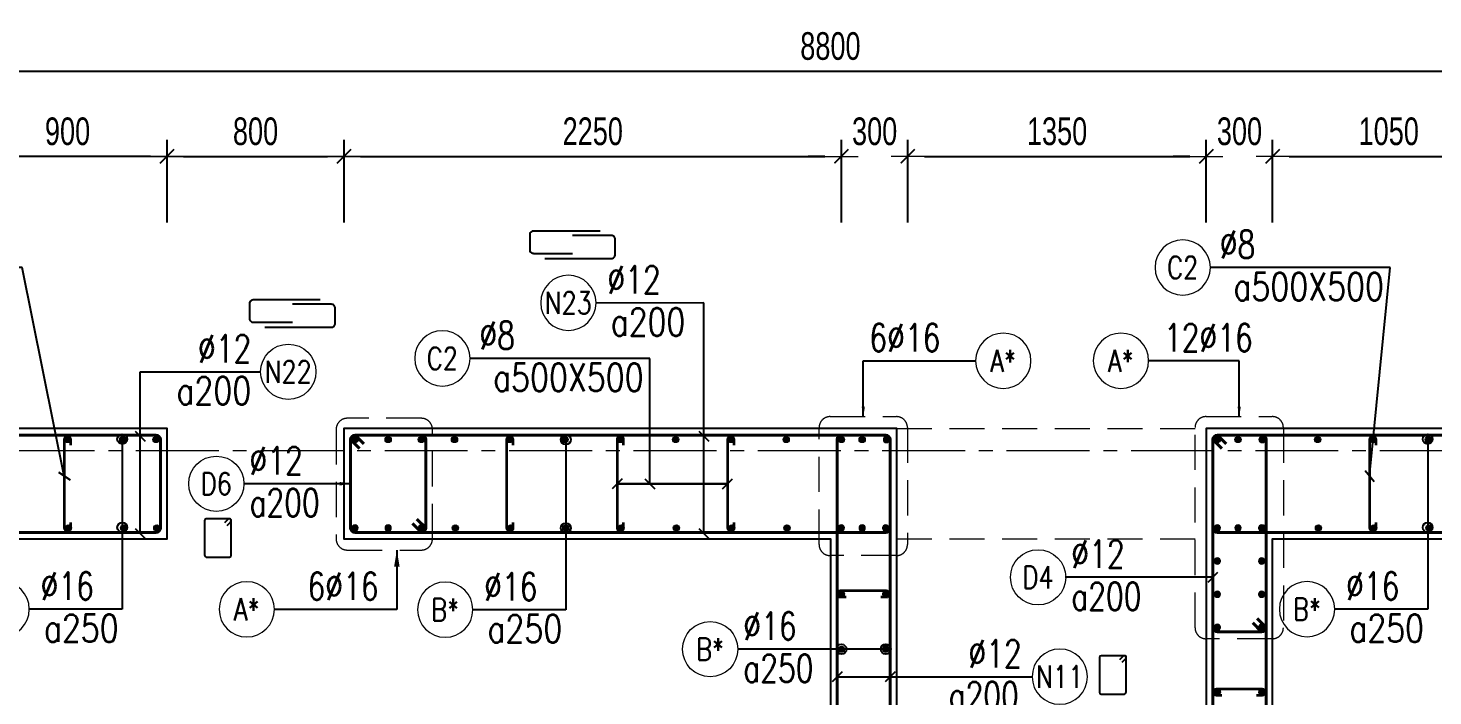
# Model space of a CAD drawing. Header units: millimetres. Extents: x 931337 to 1117500, y 19732 to 157199.
# Drawn here: x 948621 to 954974, y 84532 to 87554 of the extents above; entities that cross this region are included whole.
import ezdxf
from ezdxf.enums import TextEntityAlignment as Align

# ---------------------------------------------------------------- set-up
doc = ezdxf.new("R2010")
doc.units = ezdxf.units.MM
doc.header["$MEASUREMENT"] = 0
doc.linetypes.add('HIDDEN2', pattern=[4.7625, 3.175, -1.5875])
doc.linetypes.add('HT_Grid$0$CENTER2', pattern=[1.125, 0.75, -0.125, 0.125, -0.125])
doc.layers.get('0').update_dxf_attribs({"lineweight": 20})
doc.layers.get('Defpoints').update_dxf_attribs({"color": 151, "lineweight": 9})
for name, color, linetype, lineweight in [('HT_Core wall _B3F-B1F$0$NDC_S_WALL', 6, 'Continuous', 25), ('HT_Grid$0$NDC_S_AXIS', 5, 'HT_Grid$0$CENTER2', 13), ('KC-LEADER', 153, 'Continuous', 18), ('KC-THEP', 6, 'Continuous', 40), ('NDC_S_BEAM', 3, 'HIDDEN2', 20), ('NDC_S_DIM', 1, 'Continuous', 15), ('NDC_S_HIDDEN', 8, 'HIDDEN2', 13), ('NDC_S_LEADER', 1, 'Continuous', 15), ('NDC_S_REBAR', 4, 'Continuous', 35), ('NDC_S_STIRRUP', 4, 'Continuous', 40), ('NDC_S_VN TEXT', 7, 'Continuous', 20)]:
    doc.layers.add(name, color=color, linetype=linetype, lineweight=lineweight)
doc.layers.add('Leader', color=6, linetype='Continuous')
doc.layers.add('Ligature', color=1, linetype='Continuous')
doc.styles.add('NDC_ARIAL', font='arial.ttf', dxfattribs={"width": 0.85})
doc.styles.add('NDC_DIM', font='', dxfattribs={"width": 0.75})
doc.styles.add('NDC_EN TXT', font='romans.shx', dxfattribs={"width": 0.8})
doc.styles.get('NDC_DIM').set_extended_font_data('Dotum')
doc.dimstyles.new('NDC_1-50', dxfattribs={"dimscale": 50, "dimtxt": 2.5, "dimasz": 1, "dimexe": 1.5, "dimexo": 0, "dimgap": 0.8, "dimtad": 1, "dimdec": 0, "dimdsep": 46, "dimtxsty": 'NDC_ARIAL', "dimblk": 'DIMMARK', "dimcen": 49999.938995, "dimdle": 1.5, "dimclrd": 1, "dimclre": 1, "dimclrt": 3, "dimadec": 0, "dimazin": 0, "dimtfac": 1, "dimtdec": 0, "dimtix": 1, "dimtmove": 2, "dimatfit": 3, "dimfxl": 1, "dimarcsym": 0})
doc.dimstyles.new('NDC_dim_30', dxfattribs={"dimscale": 30, "dimtxt": 2.5, "dimasz": 1.5, "dimexe": 1.5, "dimexo": 2.5, "dimgap": 1, "dimtad": 1, "dimdec": 0, "dimzin": 0, "dimdsep": 46, "dimtxsty": 'NDC_DIM', "dimblk": 'DIMMARK', "dimcen": 0.09, "dimdle": 1.2, "dimclrd": 1, "dimclre": 1, "dimclrt": 3, "dimadec": 0, "dimazin": 0, "dimtfac": 1, "dimtdec": 0, "dimtix": 1, "dimtofl": 0, "dimtmove": 0, "dimatfit": 3, "dimfxl": 6, "dimfxlon": 1, "dimtolj": 1, "dimtzin": 0, "dimarcsym": 0})
doc.dimstyles.new('NDC_dim_50', dxfattribs={"dimscale": 50, "dimtxt": 2.5, "dimasz": 1.5, "dimexe": 1.5, "dimexo": 2.5, "dimgap": 1, "dimtad": 1, "dimdec": 0, "dimzin": 0, "dimdsep": 46, "dimtxsty": 'NDC_DIM', "dimblk": 'DIMMARK', "dimcen": 0.09, "dimdle": 1.2, "dimclrd": 1, "dimclre": 1, "dimclrt": 3, "dimadec": 0, "dimazin": 0, "dimtfac": 1, "dimtdec": 0, "dimtix": 1, "dimtofl": 0, "dimtmove": 0, "dimatfit": 3, "dimfxl": 6, "dimfxlon": 1, "dimtolj": 1, "dimtzin": 0, "dimarcsym": 0})

# ---------------------------------------------------------------- blocks, each defined once
blk = doc.blocks.new('THEP')
at = {"layer": 'KC-LEADER', "color": 6}
blk.add_circle((0, 0), 14, dxfattribs=at)
at = {"layer": 'KC-THEP'}
for p, q in [((-14, 0), (14, 0)), ((9.9, 9.9), (-9.9, -9.9)), ((-9.9, 9.9), (9.9, -9.9)), ((0, 14), (0, -14))]:
    blk.add_line(p, q, dxfattribs=at)
blk = doc.blocks.new('DIMMARK')
at = {"layer": 'NDC_S_DIM', "color": 1}
blk.add_line((-1.5, 0), (1, 0), dxfattribs=at)
at = {"layer": 'NDC_S_DIM', "color": 2, "const_width": 0.1}
blk.add_lwpolyline([(-0.424, -0.424), (0.424, 0.424)], dxfattribs=at)
blk = doc.blocks.new('*U10')
blk.add_circle((2.5, 0), 2.5)
at = {"layer": 'NDC_S_VN TEXT', "color": 3, "style": 'NDC_EN TXT'}
for tag, width, p in [('DK2', 0.75, (-0.85, 0.85)), ('KC2', 0.8, (-0.85, -2.97))]:
    blk.add_attdef(tag, text='', height=2.5, dxfattribs=dict(at, width=width)).set_placement(p, align=Align.RIGHT)
at = {"layer": 'NDC_S_VN TEXT', "color": 7, "style": 'NDC_EN TXT', "width": 0.8}
blk.add_attdef('SH3', text='', height=2, dxfattribs=at).set_placement((2.5, 0), align=Align.MIDDLE)
blk = doc.blocks.new('*U13')
blk.add_circle((-2.5, 0), 2.5)
at = {"layer": 'NDC_S_VN TEXT', "color": 3, "style": 'NDC_EN TXT', "width": 0.75}
blk.add_attdef('DK1', (0.5, 0.85), '', height=2.5, dxfattribs=at)
at = {"layer": 'NDC_S_VN TEXT', "color": 7, "style": 'NDC_EN TXT', "width": 0.8}
blk.add_attdef('SH2', text='', height=2, dxfattribs=at).set_placement((-2.5, 0), align=Align.MIDDLE)
blk = doc.blocks.new('*U11')
blk.add_circle((-2.5, 0), 2.5)
at = {"layer": 'NDC_S_VN TEXT', "color": 3, "style": 'NDC_EN TXT', "width": 0.75}
for tag, p in [('DK1', (0.5, 0.85)), ('KC1', (0.5, -2.97))]:
    blk.add_attdef(tag, p, '', height=2.5, dxfattribs=at)
at = {"layer": 'NDC_S_VN TEXT', "color": 7, "style": 'NDC_EN TXT', "width": 0.8}
blk.add_attdef('SH2', text='', height=2, dxfattribs=at).set_placement((-2.5, 0), align=Align.MIDDLE)
blk = doc.blocks.new('*D655')
at = {"layer": 'Defpoints', "color": 0, "transparency": 16777216}
for p in [(952599.2, 86974), (952299.2, 85242.3), (952599.2, 85242.3)]:
    blk.add_point(p, dxfattribs=at)
at = {"layer": 'NDC_S_DIM', "color": 1, "lineweight": -2, "transparency": 16777216}
for p, q in [((952299.2, 86674), (952299.2, 87049)), ((952599.2, 86674), (952599.2, 87049)), ((952224.2, 86974), (952149.2, 86974)), ((952674.2, 86974), (952749.2, 86974))]:
    blk.add_line(p, q, dxfattribs=at)
at = {"layer": 'NDC_S_DIM', "color": 1, "lineweight": -2, "transparency": 16777216, "xscale": 75, "yscale": 75, "zscale": 75}
blk.add_blockref('DIMMARK', (952299.2, 86974), dxfattribs=at)
at = {"layer": 'NDC_S_DIM', "color": 1, "lineweight": -2, "transparency": 16777216, "xscale": 75, "yscale": 75, "zscale": 75, "rotation": 180}
blk.add_blockref('DIMMARK', (952599.2, 86974), dxfattribs=at)
at = {"layer": 'NDC_S_DIM', "color": 3, "transparency": 16777216, "insert": (952449.2, 87086.6), "char_height": 125, "attachment_point": 5, "style": 'NDC_DIM'}
blk.add_mtext('\\A1;300', dxfattribs=at)
blk = doc.blocks.new('*D656')
at = {"layer": 'Defpoints', "color": 0, "transparency": 16777216}
for p in [(950049.5, 86974), (949249.2, 85712.3), (950049.5, 85712.3)]:
    blk.add_point(p, dxfattribs=at)
at = {"layer": 'NDC_S_DIM', "color": 1, "lineweight": -2, "transparency": 16777216}
for p, q in [((949249.2, 86674), (949249.2, 87049)), ((950049.5, 86674), (950049.5, 87049)), ((949324.2, 86974), (949974.5, 86974))]:
    blk.add_line(p, q, dxfattribs=at)
at = {"layer": 'NDC_S_DIM', "color": 1, "lineweight": -2, "transparency": 16777216, "xscale": 75, "yscale": 75, "zscale": 75, "rotation": 180}
blk.add_blockref('DIMMARK', (949249.2, 86974), dxfattribs=at)
at = {"layer": 'NDC_S_DIM', "color": 1, "lineweight": -2, "transparency": 16777216, "xscale": 75, "yscale": 75, "zscale": 75}
blk.add_blockref('DIMMARK', (950049.5, 86974), dxfattribs=at)
at = {"layer": 'NDC_S_DIM', "color": 3, "transparency": 16777216, "insert": (949649.4, 87086.6), "char_height": 125, "attachment_point": 5, "style": 'NDC_DIM'}
blk.add_mtext('\\A1;800', dxfattribs=at)
blk = doc.blocks.new('*D657')
at = {"layer": 'Defpoints', "color": 0, "transparency": 16777216}
for p in [(952299.2, 86974), (950049.5, 85712.3), (952299.2, 85242.3)]:
    blk.add_point(p, dxfattribs=at)
at = {"layer": 'NDC_S_DIM', "color": 1, "lineweight": -2, "transparency": 16777216}
for p, q in [((950049.5, 86674), (950049.5, 87049)), ((952299.2, 86674), (952299.2, 87049)), ((950124.5, 86974), (952224.2, 86974))]:
    blk.add_line(p, q, dxfattribs=at)
at = {"layer": 'NDC_S_DIM', "color": 1, "lineweight": -2, "transparency": 16777216, "xscale": 75, "yscale": 75, "zscale": 75, "rotation": 180}
blk.add_blockref('DIMMARK', (950049.5, 86974), dxfattribs=at)
at = {"layer": 'NDC_S_DIM', "color": 1, "lineweight": -2, "transparency": 16777216, "xscale": 75, "yscale": 75, "zscale": 75}
blk.add_blockref('DIMMARK', (952299.2, 86974), dxfattribs=at)
at = {"layer": 'NDC_S_DIM', "color": 3, "transparency": 16777216, "insert": (951174.4, 87086.6), "char_height": 125, "attachment_point": 5, "style": 'NDC_DIM'}
blk.add_mtext('\\A1;2250', dxfattribs=at)
blk = doc.blocks.new('*D658')
at = {"layer": 'Defpoints', "color": 0, "transparency": 16777216}
for p in [(956649.2, 87359.8), (956649.2, 86456.8), (947849.2, 85662.6)]:
    blk.add_point(p, dxfattribs=at)
at = {"layer": 'NDC_S_DIM', "color": 1, "lineweight": -2, "transparency": 16777216}
for p, q in [((947849.2, 87059.8), (947849.2, 87434.8)), ((956649.2, 87059.8), (956649.2, 87434.8)), ((947924.2, 87359.8), (956574.2, 87359.8))]:
    blk.add_line(p, q, dxfattribs=at)
at = {"layer": 'NDC_S_DIM', "color": 1, "lineweight": -2, "transparency": 16777216, "xscale": 75, "yscale": 75, "zscale": 75, "rotation": 180}
blk.add_blockref('DIMMARK', (947849.2, 87359.8), dxfattribs=at)
at = {"layer": 'NDC_S_DIM', "color": 1, "lineweight": -2, "transparency": 16777216, "xscale": 75, "yscale": 75, "zscale": 75}
blk.add_blockref('DIMMARK', (956649.2, 87359.8), dxfattribs=at)
at = {"layer": 'NDC_S_DIM', "color": 3, "transparency": 16777216, "insert": (952249.2, 87472.4), "char_height": 125, "attachment_point": 5, "style": 'NDC_DIM'}
blk.add_mtext('\\A1;8800', dxfattribs=at)
blk = doc.blocks.new('*D661')
at = {"layer": 'Defpoints', "color": 0, "ltscale": 200, "transparency": 16777216}
for p in [(948349.2, 86974), (949249.2, 85712.3), (948349.2, 85242.3)]:
    blk.add_point(p, dxfattribs=at)
at = {"layer": 'NDC_S_DIM', "color": 1, "lineweight": -2, "ltscale": 200, "transparency": 16777216}
for p, q in [((948349.2, 86674), (948349.2, 87049)), ((949249.2, 86674), (949249.2, 87049)), ((949174.2, 86974), (948424.2, 86974))]:
    blk.add_line(p, q, dxfattribs=at)
at = {"layer": 'NDC_S_DIM', "color": 1, "lineweight": -2, "ltscale": 200, "transparency": 16777216, "xscale": 75, "yscale": 75, "zscale": 75, "rotation": 180}
blk.add_blockref('DIMMARK', (948349.2, 86974), dxfattribs=at)
at = {"layer": 'NDC_S_DIM', "color": 1, "lineweight": -2, "ltscale": 200, "transparency": 16777216, "xscale": 75, "yscale": 75, "zscale": 75}
blk.add_blockref('DIMMARK', (949249.2, 86974), dxfattribs=at)
at = {"layer": 'NDC_S_DIM', "color": 3, "ltscale": 200, "transparency": 16777216, "insert": (948799.2, 87086.6), "char_height": 125, "attachment_point": 5, "style": 'NDC_DIM'}
blk.add_mtext('\\A1;900', dxfattribs=at)
blk = doc.blocks.new('*U613')
at = {"layer": 'KC-THEP', "rotation": 9.66856443638095}
for p in [(-1.8, 200), (1.8, -200)]:
    blk.add_blockref('THEP', p, dxfattribs=at)
blk = doc.blocks.new('*U612')
at = {"layer": 'NDC_S_HIDDEN', "color": 0, "linetype": 'ByBlock', "lineweight": -2, "transparency": 16777216}
for p in [(0, 0), (250, 0), (500, 0), (750, 0), (1000, 0)]:
    blk.add_blockref('*U613', p, dxfattribs=at)
blk = doc.blocks.new('A$C72321851')
at = {"layer": 'Ligature'}
for points in [[(-60.9, -129.3), (-60.9, 170.9, -0.414214), (-43.3, 188.5), (25.8, 188.5, -0.414214), (43.4, 170.9), (43.4, -4.3)], [(-39.7, -4.3), (-39.7, -179.5, 0.414214), (-22.1, -197.1), (47, -197.1, 0.414214), (64.6, -179.5), (64.6, 120.7)]]:
    blk.add_lwpolyline(points, format="xyb", dxfattribs=at)
blk = doc.blocks.new('*U9')
blk.add_circle((2.5, 0), 2.5)
at = {"layer": 'NDC_S_VN TEXT', "color": 3, "style": 'NDC_EN TXT', "width": 0.75}
blk.add_attdef('DK2', text='', height=2.5, dxfattribs=at).set_placement((-0.85, 0.85), align=Align.RIGHT)
at = {"layer": 'NDC_S_VN TEXT', "color": 7, "style": 'NDC_EN TXT', "width": 0.8}
blk.add_attdef('SH3', text='', height=2, dxfattribs=at).set_placement((2.5, 0), align=Align.MIDDLE)
blk = doc.blocks.new('*D633')
at = {"layer": 'Defpoints', "color": 0, "ltscale": 200, "transparency": 16777216}
for p in [(953949.2, 86974), (953949.2, 85646), (952599.2, 85242.3)]:
    blk.add_point(p, dxfattribs=at)
at = {"layer": 'NDC_S_DIM', "color": 1, "lineweight": -2, "ltscale": 200, "transparency": 16777216}
for p, q in [((952599.2, 86674), (952599.2, 87049)), ((953949.2, 86674), (953949.2, 87049)), ((952674.2, 86974), (953874.2, 86974))]:
    blk.add_line(p, q, dxfattribs=at)
at = {"layer": 'NDC_S_DIM', "color": 1, "lineweight": -2, "ltscale": 200, "transparency": 16777216, "xscale": 75, "yscale": 75, "zscale": 75, "rotation": 180}
blk.add_blockref('DIMMARK', (952599.2, 86974), dxfattribs=at)
at = {"layer": 'NDC_S_DIM', "color": 1, "lineweight": -2, "ltscale": 200, "transparency": 16777216, "xscale": 75, "yscale": 75, "zscale": 75}
blk.add_blockref('DIMMARK', (953949.2, 86974), dxfattribs=at)
at = {"layer": 'NDC_S_DIM', "color": 3, "ltscale": 200, "transparency": 16777216, "insert": (953274.2, 87086.6), "char_height": 125, "attachment_point": 5, "style": 'NDC_DIM'}
blk.add_mtext('\\A1;1350', dxfattribs=at)
blk = doc.blocks.new('*D634')
at = {"layer": 'Defpoints', "color": 0, "ltscale": 200, "transparency": 16777216}
for p in [(954249.2, 86974), (953949.2, 85646), (954249.2, 85242.3)]:
    blk.add_point(p, dxfattribs=at)
at = {"layer": 'NDC_S_DIM', "color": 1, "lineweight": -2, "ltscale": 200, "transparency": 16777216}
for p, q in [((953949.2, 86674), (953949.2, 87049)), ((954249.2, 86674), (954249.2, 87049)), ((953874.2, 86974), (953799.2, 86974)), ((954324.2, 86974), (954399.2, 86974))]:
    blk.add_line(p, q, dxfattribs=at)
at = {"layer": 'NDC_S_DIM', "color": 1, "lineweight": -2, "ltscale": 200, "transparency": 16777216, "xscale": 75, "yscale": 75, "zscale": 75}
blk.add_blockref('DIMMARK', (953949.2, 86974), dxfattribs=at)
at = {"layer": 'NDC_S_DIM', "color": 1, "lineweight": -2, "ltscale": 200, "transparency": 16777216, "xscale": 75, "yscale": 75, "zscale": 75, "rotation": 180}
blk.add_blockref('DIMMARK', (954249.2, 86974), dxfattribs=at)
at = {"layer": 'NDC_S_DIM', "color": 3, "ltscale": 200, "transparency": 16777216, "insert": (954099.2, 87086.6), "char_height": 125, "attachment_point": 5, "style": 'NDC_DIM'}
blk.add_mtext('\\A1;300', dxfattribs=at)
blk = doc.blocks.new('*D635')
at = {"layer": 'Defpoints', "color": 0, "ltscale": 200, "transparency": 16777216}
for p in [(955299.2, 86974), (954249.2, 85242.3), (955299.2, 85242.3)]:
    blk.add_point(p, dxfattribs=at)
at = {"layer": 'NDC_S_DIM', "color": 1, "lineweight": -2, "ltscale": 200, "transparency": 16777216}
for p, q in [((954249.2, 86674), (954249.2, 87049)), ((955299.2, 86674), (955299.2, 87049)), ((954324.2, 86974), (955224.2, 86974))]:
    blk.add_line(p, q, dxfattribs=at)
at = {"layer": 'NDC_S_DIM', "color": 1, "lineweight": -2, "ltscale": 200, "transparency": 16777216, "xscale": 75, "yscale": 75, "zscale": 75, "rotation": 180}
blk.add_blockref('DIMMARK', (954249.2, 86974), dxfattribs=at)
at = {"layer": 'NDC_S_DIM', "color": 1, "lineweight": -2, "ltscale": 200, "transparency": 16777216, "xscale": 75, "yscale": 75, "zscale": 75}
blk.add_blockref('DIMMARK', (955299.2, 86974), dxfattribs=at)
at = {"layer": 'NDC_S_DIM', "color": 3, "ltscale": 200, "transparency": 16777216, "insert": (954774.2, 87086.6), "char_height": 125, "attachment_point": 5, "style": 'NDC_DIM'}
blk.add_mtext('\\A1;1050', dxfattribs=at)

msp = doc.modelspace()

# ---------------------------------------------------------------- linework, layer by layer
at = {"layer": 'HT_Core wall _B3F-B1F$0$NDC_S_WALL'}
msp.add_lwpolyline([(951349.189, 76542.293), (951349.189, 78492.293), (951049.189, 78492.293), (951049.189, 77842.293), (948349.189, 77842.293), (948349.189, 83242.293), (951049.189, 83242.293), (951049.189, 82592.293), (951349.189, 82592.293), (951349.189, 83242.293), (952549.189, 83242.293), (952549.189, 85742.293), (950049.189, 85742.293), (950049.189, 85242.293), (952249.189, 85242.293), (952249.189, 83542.293), (948349.189, 83542.293), (948349.189, 85242.293), (949249.189, 85242.293), (949249.189, 85742.293), (947849.189, 85742.293), (947849.189, 76542.293)], close=True, dxfattribs=at)
for points in [[(955299.189, 85742.293), (953949.189, 85742.293), (953949.189, 78642.293), (953199.189, 78642.293), (953199.189, 78442.293), (954249.189, 78442.293), (954249.189, 83042.293), (957049.189, 83042.293)], [(957049.189, 83342.293), (954249.189, 83342.293), (954249.189, 85242.293), (955299.189, 85242.293)]]:
    msp.add_lwpolyline(points, dxfattribs=at)
at = {"layer": 'HT_Grid$0$NDC_S_AXIS', "ltscale": 500}
msp.add_line((945733.645, 85642.293), (961980.099, 85642.293), dxfattribs=at)
at = {"layer": 'Ligature'}
for points in [[(949521.218, 85303.859), (949537.184, 85319.825, 0.66817864), (949531.41, 85333.763), (949426.781, 85333.763, 0.41421356), (949418.617, 85325.598), (949418.617, 85168.491, 0.41421356), (949426.781, 85160.326), (949531.41, 85160.326, 0.41421356), (949539.575, 85168.491), (949539.575, 85325.598, 0.66817864), (949525.637, 85331.372), (949509.671, 85315.406)], [(953568.423, 84684.226), (953584.389, 84700.192, 0.66817864), (953578.616, 84714.131), (953473.987, 84714.131, 0.41421356), (953465.822, 84705.966), (953465.822, 84548.858, 0.41421356), (953473.987, 84540.693), (953578.616, 84540.693, 0.41421356), (953586.781, 84548.858), (953586.781, 84705.966, 0.66817864), (953572.843, 84711.739), (953556.877, 84695.773)]]:
    msp.add_lwpolyline(points, format="xyb", dxfattribs=at)
at = {"layer": 'NDC_S_BEAM', "ltscale": 50}
for p, q in [((952549.189, 85742.293), (953949.189, 85742.293)), ((952549.189, 85242.293), (953949.189, 85242.293))]:
    msp.add_line(p, q, dxfattribs=at)
at = {"layer": 'NDC_S_HIDDEN', "ltscale": 50}
for points in [[(950399.189, 85788.451), (950063.965, 85788.451, 0.41421356), (950013.965, 85738.451), (950013.965, 85242.293, 0.41421356), (950063.965, 85192.293), (950399.189, 85192.293, 0.41421356), (950449.189, 85242.293), (950449.189, 85738.451, 0.41421356)], [(952248.028, 85796.12), (952547.629, 85796.12, -0.41421356), (952597.629, 85746.12), (952597.629, 85217.323, -0.41421356), (952547.629, 85167.323), (952248.028, 85167.323, -0.41421356), (952198.028, 85217.323), (952198.028, 85746.12, -0.41421356)], [(953948.028, 85796.12), (954247.629, 85796.12, -0.41421356), (954297.629, 85746.12), (954297.629, 84840.895, -0.41421356), (954247.629, 84790.895), (953948.028, 84790.895, -0.41421356), (953898.028, 84840.895), (953898.028, 85746.12, -0.41421356)]]:
    msp.add_lwpolyline(points, format="xyb", close=True, dxfattribs=at)
at = {"layer": 'NDC_S_REBAR'}
for points in [[(948814.189, 85667.293), (948814.189, 85692.293, 1), (948784.189, 85692.293), (948784.189, 85292.293, 1), (948814.189, 85292.293), (948814.189, 85317.293)], [(950814.189, 85667.293), (950814.189, 85692.293, 1), (950784.189, 85692.293), (950784.189, 85292.293, 1), (950814.189, 85292.293), (950814.189, 85317.293)], [(951314.189, 85667.293), (951314.189, 85692.293, 1), (951284.189, 85692.293), (951284.189, 85292.293, 1), (951314.189, 85292.293), (951314.189, 85317.293)], [(951814.189, 85667.293), (951814.189, 85692.293, 1), (951784.189, 85692.293), (951784.189, 85292.293, 1), (951814.189, 85292.293), (951814.189, 85317.293)], [(954717.701, 85667.293), (954717.701, 85692.293, 1), (954687.701, 85692.293), (954687.701, 85292.293, 1), (954717.701, 85292.293), (954717.701, 85317.293)], [(952319.74, 84978.539), (952294.74, 84978.539, -1), (952294.74, 85008.539), (952501.764, 85008.539, -1), (952501.764, 84978.539), (952476.764, 84978.539)], [(954019.74, 84534.272), (953994.74, 84534.272, -1), (953994.74, 84564.272), (954201.764, 84564.272, -1), (954201.764, 84534.272), (954176.764, 84534.272)]]:
    msp.add_lwpolyline(points, format="xyb", dxfattribs=at)
at = {"layer": 'NDC_S_STIRRUP'}
for points in [[(947939.189, 85672.293), (947899.189, 85712.293, 0.41421356), (947879.189, 85692.293), (947879.189, 85292.293, 0.41421356), (947899.189, 85272.293), (949199.189, 85272.293, 0.41421356), (949219.189, 85292.293), (949219.189, 85692.293, 0.41421356), (949199.189, 85712.293), (947899.189, 85712.293, 0.41421356), (947879.189, 85692.293), (947919.189, 85652.293)], [(950139.189, 85672.293), (950099.189, 85712.293, 0.41421356), (950079.189, 85692.293), (950079.189, 85292.293, 0.41421356), (950099.189, 85272.293), (952499.189, 85272.293, 0.41421356), (952519.189, 85292.293), (952519.189, 85692.293, 0.41421356), (952499.189, 85712.293), (950099.189, 85712.293, 0.41421356), (950079.189, 85692.293), (950119.189, 85652.293)], [(950379.189, 85332.293), (950419.189, 85292.293, -0.41421356), (950399.189, 85272.293), (950099.189, 85272.293, -0.41421356), (950079.189, 85292.293), (950079.189, 85692.293, -0.41421356), (950099.189, 85712.293), (950399.189, 85712.293, -0.41421356), (950419.189, 85692.293), (950419.189, 85292.293, -0.41421356), (950399.189, 85272.293), (950359.189, 85312.293)], [(952479.189, 83332.293), (952519.189, 83292.293, -0.41421356), (952499.189, 83272.293), (952299.189, 83272.293, -0.41421356), (952279.189, 83292.293), (952279.189, 85692.293, -0.41421356), (952299.189, 85712.293), (952499.189, 85712.293, -0.41421356), (952519.189, 85692.293), (952519.189, 83292.293, -0.41421356), (952499.189, 83272.293), (952459.189, 83312.293)], [(954179.189, 78532.293), (954219.189, 78492.293, -0.41421356), (954199.189, 78472.293), (953999.189, 78472.293, -0.41421356), (953979.189, 78492.293), (953979.189, 85692.293, -0.41421356), (953999.189, 85712.293), (954199.189, 85712.293, -0.41421356), (954219.189, 85692.293), (954219.189, 78492.293, -0.41421356), (954199.189, 78472.293), (954159.189, 78512.293)], [(954179.3, 84882.293), (954219.3, 84842.293, -0.41421356), (954199.3, 84822.293), (953999.3, 84822.293, -0.41421356), (953979.3, 84842.293), (953979.189, 85692.293, -0.41421356), (953999.189, 85712.293), (954199.189, 85712.293, -0.41421356), (954219.189, 85692.293), (954219.3, 84842.293, -0.41421356), (954199.3, 84822.293), (954159.3, 84862.293)], [(954039.189, 85672.293), (953999.189, 85712.293, 0.41421356), (953979.189, 85692.293), (953979.189, 85292.293, 0.41421356), (953999.189, 85272.293), (955249.189, 85272.293, 0.41421356), (955269.189, 85292.293), (955269.189, 85692.293, 0.41421356), (955249.189, 85712.293), (953999.189, 85712.293, 0.41421356), (953979.189, 85692.293), (954019.189, 85652.293)]]:
    msp.add_lwpolyline(points, format="xyb", dxfattribs=at)

# ---------------------------------------------------------------- block references
at = {"layer": 'KC-THEP'}
for p, rotation in [((948799.189, 85692.293), 9.66856443638095), ((949049.189, 85692.293), 9.66856443638095), ((949199.189, 85692.293), 9.66856443638095), ((950099.189, 85692.293), 189.6685644363809), ((950249.189, 85692.293), 189.6685644363809), ((950399.189, 85692.293), 189.6685644363809), ((950549.189, 85692.293), 9.66856443638095), ((950799.189, 85692.293), 9.66856443638095), ((951049.189, 85692.293), 9.66856443638095), ((951299.189, 85692.293), 9.66856443638095), ((951549.189, 85692.293), 9.66856443638095), ((951799.189, 85692.293), 9.66856443638095), ((952049.189, 85692.293), 9.66856443638095), ((952299.189, 85692.293), 9.668564436380946), ((952392.784, 85692.293), 9.668564436380946), ((953999.189, 85692.293), 9.668564436380946), ((954092.784, 85692.293), 9.668564436380946), ((948802.701, 85292.293), 9.66856443638095), ((949052.701, 85292.293), 9.66856443638095), ((949202.701, 85292.293), 9.66856443638095), ((950552.701, 85292.293), 9.66856443638095), ((950802.701, 85292.293), 9.66856443638095), ((951052.701, 85292.293), 9.66856443638095), ((951302.701, 85292.293), 9.66856443638095), ((951552.701, 85292.293), 9.66856443638095), ((951802.701, 85292.293), 9.66856443638095), ((952052.701, 85292.293), 9.66856443638095), ((952299.217, 84993.539), 189.6685644363809), ((952299.217, 84743.539), 189.6685644363809), ((953999.217, 84549.272), 189.6685644363809)]:
    msp.add_blockref('THEP', p, dxfattribs=dict(at, rotation=rotation))
at = {"layer": 'KC-THEP', "xscale": -1}
for p, rotation in [((952502.701, 85692.293), 170.331435563619), ((954202.701, 85692.293), 170.331435563619), ((950099.189, 85292.293), 350.3314355636191), ((950249.189, 85292.293), 350.3314355636191), ((950399.189, 85292.293), 350.3314355636191), ((952299.189, 85292.293), 170.331435563619), ((952392.784, 85292.293), 170.331435563619), ((952499.189, 85292.293), 170.331435563619), ((953999.189, 85292.293), 170.331435563619), ((954092.784, 85292.293), 170.331435563619), ((954199.189, 85292.293), 170.331435563619), ((953999.189, 85142.293), 170.331435563619), ((954199.189, 85142.293), 170.331435563619), ((952499.189, 84993.84), 350.3314355636191), ((953999.189, 84992.293), 170.331435563619), ((954199.189, 84992.293), 170.331435563619), ((953999.189, 84842.293), 170.331435563619), ((954199.189, 84842.293), 170.331435563619), ((952499.189, 84743.84), 350.3314355636191), ((954199.189, 84549.573), 350.3314355636191)]:
    msp.add_blockref('THEP', p, dxfattribs=dict(at, rotation=rotation))
at = {"layer": 'Leader', "xscale": -1, "rotation": 270.0000000000001}
for p in [(951087.709, 86572.894), (949820.998, 86261.12)]:
    msp.add_blockref('A$C72321851', p, dxfattribs=at)
at = {"layer": 'NDC_S_HIDDEN'}
msp.add_blockref('*U612', (954204.457, 85492.293), dxfattribs=at)
at = {"layer": 'NDC_S_VN TEXT'}
ref = msp.add_blockref('*U10', (953967.48, 86470.879), dxfattribs=dict(at, xscale=-50, yscale=50, zscale=50))
ref.add_attrib('SH3', 'C2', dxfattribs={"color": 7, "height": 100, "style": 'NDC_EN TXT', "width": 0.8}).set_placement((953842.48, 86470.879), align=Align.MIDDLE)
ref.add_attrib('DK2', '%%c8', dxfattribs={"color": 3, "height": 125, "style": 'NDC_EN TXT', "width": 0.75}).set_placement((954170.694, 86513.154), align=Align.RIGHT)
ref.add_attrib('KC2', 'a500X500', dxfattribs={"color": 3, "height": 125, "style": 'NDC_EN TXT', "width": 0.8}).set_placement((954752.837, 86322.251), align=Align.RIGHT)
ref = msp.add_blockref('*U10', (951189.13, 86310.842), dxfattribs=dict(at, xscale=-50, yscale=50, zscale=50))
ref.add_attrib('SH3', 'N23', dxfattribs={"color": 7, "height": 100, "style": 'NDC_EN TXT', "width": 0.8}).set_placement((951064.13, 86310.842), align=Align.MIDDLE)
ref.add_attrib('DK2', '%%C12', dxfattribs={"color": 3, "height": 125, "style": 'NDC_EN TXT', "width": 0.75}).set_placement((951481.63, 86353.117), align=Align.RIGHT)
ref.add_attrib('KC2', 'a200', dxfattribs={"color": 3, "height": 125, "style": 'NDC_EN TXT', "width": 0.8}).set_placement((951593.535, 86162.215), align=Align.RIGHT)
ref = msp.add_blockref('*U10', (950619.403, 86059.635), dxfattribs=dict(at, xscale=-50, yscale=50, zscale=50))
ref.add_attrib('SH3', 'C2', dxfattribs={"color": 7, "height": 100, "style": 'NDC_EN TXT', "width": 0.8}).set_placement((950494.403, 86059.635), align=Align.MIDDLE)
ref.add_attrib('DK2', '%%c8', dxfattribs={"color": 3, "height": 125, "style": 'NDC_EN TXT', "width": 0.75}).set_placement((950822.617, 86101.911), align=Align.RIGHT)
ref.add_attrib('KC2', 'a500X500', dxfattribs={"color": 3, "height": 125, "style": 'NDC_EN TXT', "width": 0.8}).set_placement((951404.76, 85911.008), align=Align.RIGHT)
ref = msp.add_blockref('*U13', (952906.063, 86048.843), dxfattribs=dict(at, xscale=-50, yscale=50, zscale=50))
ref.add_attrib('SH2', 'A*', dxfattribs={"color": 7, "height": 100, "style": 'NDC_EN TXT', "width": 0.8}).set_placement((953031.063, 86048.843), align=Align.MIDDLE)
ref.add_attrib('DK1', '6%%C16', (952425.706, 86091.118), dxfattribs={"color": 3, "height": 125, "style": 'NDC_EN TXT', "width": 0.75})
ref = msp.add_blockref('*U9', (953688.201, 86049.024), dxfattribs=dict(at, xscale=-50, yscale=50, zscale=50))
ref.add_attrib('SH3', 'A*', dxfattribs={"color": 7, "height": 100, "style": 'NDC_EN TXT', "width": 0.8}).set_placement((953563.201, 86049.024), align=Align.MIDDLE)
ref.add_attrib('DK2', '12%%C16', dxfattribs={"color": 3, "height": 125, "style": 'NDC_EN TXT', "width": 0.75}).set_placement((954159.273, 86091.299), align=Align.RIGHT)
at = {"layer": 'NDC_S_VN TEXT', "xscale": 50, "yscale": 50, "zscale": 50}
for name, p, values in [('*U10', (949672.419, 85999.068), {'SH3': 'N22', 'DK2': '%%C12', 'KC2': 'a200'}), ('*U11', (949597.044, 85492.293), {'SH2': 'D6', 'DK1': '%%C12', 'KC1': 'a200'}), ('*U11', (953313.421, 85068.965), {'SH2': 'D4', 'DK1': '%%C12', 'KC1': 'a200'}), ('*U11', (951830.271, 84743.539), {'SH2': 'B*', 'DK1': '%%C16', 'KC1': 'a250'})]:
    msp.add_blockref(name, p, dxfattribs=at).add_auto_attribs(values)
at = {"layer": 'NDC_S_VN TEXT'}
ref = msp.add_blockref('*U10', (948626.156, 84924.766), dxfattribs=dict(at, xscale=-50, yscale=50, zscale=50))
ref.add_attrib('SH3', 'B*', dxfattribs={"color": 7, "height": 100, "style": 'NDC_EN TXT', "width": 0.8}).set_placement((948501.156, 84924.766), align=Align.MIDDLE)
ref.add_attrib('DK2', '%%C16', dxfattribs={"color": 3, "height": 125, "style": 'NDC_EN TXT', "width": 0.75}).set_placement((948918.656, 84967.041), align=Align.RIGHT)
ref.add_attrib('KC2', 'a250', dxfattribs={"color": 3, "height": 125, "style": 'NDC_EN TXT', "width": 0.8}).set_placement((949030.561, 84776.139), align=Align.RIGHT)
ref = msp.add_blockref('*U9', (949734.695, 84923.974), dxfattribs=dict(at, xscale=-50, yscale=50, zscale=50))
ref.add_attrib('SH3', 'A*', dxfattribs={"color": 7, "height": 100, "style": 'NDC_EN TXT', "width": 0.8}).set_placement((949609.695, 84923.974), align=Align.MIDDLE)
ref.add_attrib('DK2', '6%%C16', dxfattribs={"color": 3, "height": 125, "style": 'NDC_EN TXT', "width": 0.75}).set_placement((950205.766, 84966.249), align=Align.RIGHT)
ref = msp.add_blockref('*U10', (950632.09, 84922.309), dxfattribs=dict(at, xscale=-50, yscale=50, zscale=50))
ref.add_attrib('SH3', 'B*', dxfattribs={"color": 7, "height": 100, "style": 'NDC_EN TXT', "width": 0.8}).set_placement((950507.09, 84922.309), align=Align.MIDDLE)
ref.add_attrib('DK2', '%%C16', dxfattribs={"color": 3, "height": 125, "style": 'NDC_EN TXT', "width": 0.75}).set_placement((950924.59, 84964.584), align=Align.RIGHT)
ref.add_attrib('KC2', 'a250', dxfattribs={"color": 3, "height": 125, "style": 'NDC_EN TXT', "width": 0.8}).set_placement((951036.494, 84773.681), align=Align.RIGHT)
ref = msp.add_blockref('*U10', (954529.669, 84924.766), dxfattribs=dict(at, xscale=-50, yscale=50, zscale=50))
ref.add_attrib('SH3', 'B*', dxfattribs={"color": 7, "height": 100, "style": 'NDC_EN TXT', "width": 0.8}).set_placement((954404.669, 84924.766), align=Align.MIDDLE)
ref.add_attrib('DK2', '%%C16', dxfattribs={"color": 3, "height": 125, "style": 'NDC_EN TXT', "width": 0.75}).set_placement((954822.169, 84967.041), align=Align.RIGHT)
ref.add_attrib('KC2', 'a250', dxfattribs={"color": 3, "height": 125, "style": 'NDC_EN TXT', "width": 0.8}).set_placement((954934.073, 84776.139), align=Align.RIGHT)
ref = msp.add_blockref('*U11', (953161.577, 84619.101), dxfattribs=dict(at, xscale=-50, yscale=50, zscale=50))
ref.add_attrib('SH2', 'N11', dxfattribs={"color": 7, "height": 100, "style": 'NDC_EN TXT', "width": 0.8}).set_placement((953286.577, 84619.101), align=Align.MIDDLE)
ref.add_attrib('DK1', '%%C12', (952873.184, 84661.376), dxfattribs={"color": 3, "height": 125, "style": 'NDC_EN TXT', "width": 0.75})
ref.add_attrib('KC1', 'a200', (952783.898, 84470.473), dxfattribs={"color": 3, "height": 125, "style": 'NDC_EN TXT', "width": 0.75})

# ---------------------------------------------------------------- dimensions: what is measured, and where the dimension line sits
at = {"layer": 'NDC_S_DIM'}
dim = msp.add_linear_dim(base=(956649.189, 87359.836), p1=(947849.189, 85662.565), p2=(956649.189, 86456.777), dimstyle='NDC_dim_50', dxfattribs=at)
dim.commit()
dim.dimension.update_dxf_attribs({"geometry": '*D658', "text_midpoint": (952249.189, 87472.421)})
at = {"layer": 'NDC_S_DIM', "ltscale": 200}
for base, p1, p2, picture, middle in [((948349.189, 86973.968), (949249.189, 85712.293), (948349.189, 85242.293), '*D661', (948799.189, 87086.553)), ((953949.189, 86973.968), (952599.189, 85242.293), (953949.189, 85645.973), '*D633', (953274.189, 87086.553)), ((954249.189, 86973.968), (953949.189, 85645.973), (954249.189, 85242.293), '*D634', (954099.189, 87086.553)), ((955299.189, 86973.968), (954249.189, 85242.293), (955299.189, 85242.293), '*D635', (954774.189, 87086.553))]:
    dim = msp.add_linear_dim(base=base, p1=p1, p2=p2, dimstyle='NDC_dim_50', override={"dimtmove": 1}, dxfattribs=at)
    dim.commit()
    dim.dimension.update_dxf_attribs({"geometry": picture, "text_midpoint": middle})
at = {"layer": 'NDC_S_DIM'}
for base, p1, p2, picture, middle in [((950049.529, 86973.968), (949249.189, 85712.293), (950049.529, 85712.293), '*D656', (949649.359, 87086.553)), ((952299.189, 86973.968), (950049.529, 85712.293), (952299.189, 85242.293), '*D657', (951174.359, 87086.553)), ((952599.189, 86973.968), (952299.189, 85242.293), (952599.189, 85242.293), '*D655', (952449.189, 87086.553))]:
    dim = msp.add_linear_dim(base=base, p1=p1, p2=p2, dimstyle='NDC_dim_50', override={"dimtmove": 1}, dxfattribs=at)
    dim.commit()
    dim.dimension.update_dxf_attribs({"geometry": picture, "text_midpoint": middle})

# ---------------------------------------------------------------- leaders
at = {"layer": 'NDC_S_LEADER'}
for points, dimstyle, override in [([(948784.189, 85526.961), (948594.397, 86470.878), (947781.5, 86470.878)], 'NDC_dim_30', {"dimtad": 0, "dimldrblk": 'Oblique'}), ([(954687.701, 85526.961), (954780.376, 86470.878), (953967.48, 86470.878)], 'NDC_dim_30', {"dimtad": 0, "dimldrblk": 'Oblique'}), ([(951677.343, 85267.089), (951677.343, 86310.661), (951189.126, 86309.788)], 'NDC_dim_30', {"dimtad": 0, "dimldrblk": 'Oblique'}), ([(951677.343, 85707.089), (951677.343, 86310.661), (951189.126, 86309.788)], 'NDC_dim_30', {"dimtad": 0, "dimldrblk": 'Oblique'}), ([(951432.3, 85492.293), (951432.3, 86059.635), (950619.403, 86059.635)], 'NDC_dim_30', {"dimtad": 0, "dimldrblk": 'Oblique'}), ([(952397.828, 85796.12), (952397.828, 86048.843), (952906.063, 86048.843)], 'NDC_dim_30', {"dimtad": 0}), ([(954097.828, 85796.12), (954097.828, 86048.843), (953688.201, 86049.024)], 'NDC_dim_30', {"dimtad": 0}), ([(949127.68, 85267.159), (949127.68, 85998.887), (949672.419, 85998.887)], 'NDC_dim_30', {"dimtad": 0, "dimldrblk": 'Oblique'}), ([(949127.68, 85707.159), (949127.68, 85998.887), (949672.419, 85998.887)], 'NDC_dim_30', {"dimtad": 0, "dimldrblk": 'Oblique'}), ([(949046.768, 85694.479), (949046.768, 84924.585), (948626.157, 84924.585)], 'NDC_dim_30', {"dimgap": 1, "dimtad": 0, "dimldrblk": 'Origin'}), ([(951052.701, 85692.021), (951052.701, 84922.128), (950632.09, 84922.128)], 'NDC_dim_30', {"dimgap": 1, "dimtad": 0, "dimldrblk": 'Origin'}), ([(954950.28, 85694.479), (954950.28, 84924.585), (954529.669, 84924.585)], 'NDC_dim_30', {"dimgap": 1, "dimtad": 0, "dimldrblk": 'Origin'}), ([(951284.189, 85492.293), (951784.189, 85492.293)], 'NDC_dim_30', {"dimtad": 0, "dimldrblk": 'Oblique'}), ([(951784.189, 85492.293), (951284.189, 85492.293)], 'NDC_dim_30', {"dimtad": 0, "dimldrblk": 'Oblique'}), ([(950079.189, 85492.293), (949597.044, 85492.293)], 'NDC_1-50', {"dimgap": 0.8, "dimtad": 0}), ([(949046.768, 85294.479), (949046.768, 84924.585), (948626.157, 84924.585)], 'NDC_dim_30', {"dimgap": 1, "dimtad": 0, "dimldrblk": 'Origin'}), ([(951052.701, 85292.021), (951052.701, 84922.128), (950632.09, 84922.128)], 'NDC_dim_30', {"dimgap": 1, "dimtad": 0, "dimldrblk": 'Origin'}), ([(954950.28, 85294.479), (954950.28, 84924.585), (954529.669, 84924.585)], 'NDC_dim_30', {"dimgap": 1, "dimtad": 0, "dimldrblk": 'Origin'}), ([(950288.458, 85192.293), (950288.458, 84923.793), (949734.695, 84923.793)], 'NDC_dim_50', {"dimgap": 1, "dimtad": 0}), ([(953979.358, 85068.965), (953311.346, 85068.965)], 'NDC_dim_30', {"dimtad": 0, "dimldrblk": 'Oblique'}), ([(952499.189, 84743.84), (951830.271, 84743.539)], 'NDC_dim_30', {"dimtad": 0, "dimldrblk": 'Origin'}), ([(952299.217, 84743.539), (951830.271, 84743.539)], 'NDC_dim_30', {"dimtad": 0, "dimldrblk": 'Origin'}), ([(952279.189, 84618.92), (953161.577, 84618.92)], 'NDC_dim_30', {"dimtad": 0, "dimldrblk": 'Oblique'}), ([(952519.189, 84618.92), (953161.577, 84618.92)], 'NDC_dim_30', {"dimtad": 0, "dimldrblk": 'Oblique'})]:
    msp.add_leader(points, dimstyle=dimstyle, override=override, dxfattribs=at)

doc.saveas('drawing.dxf')
